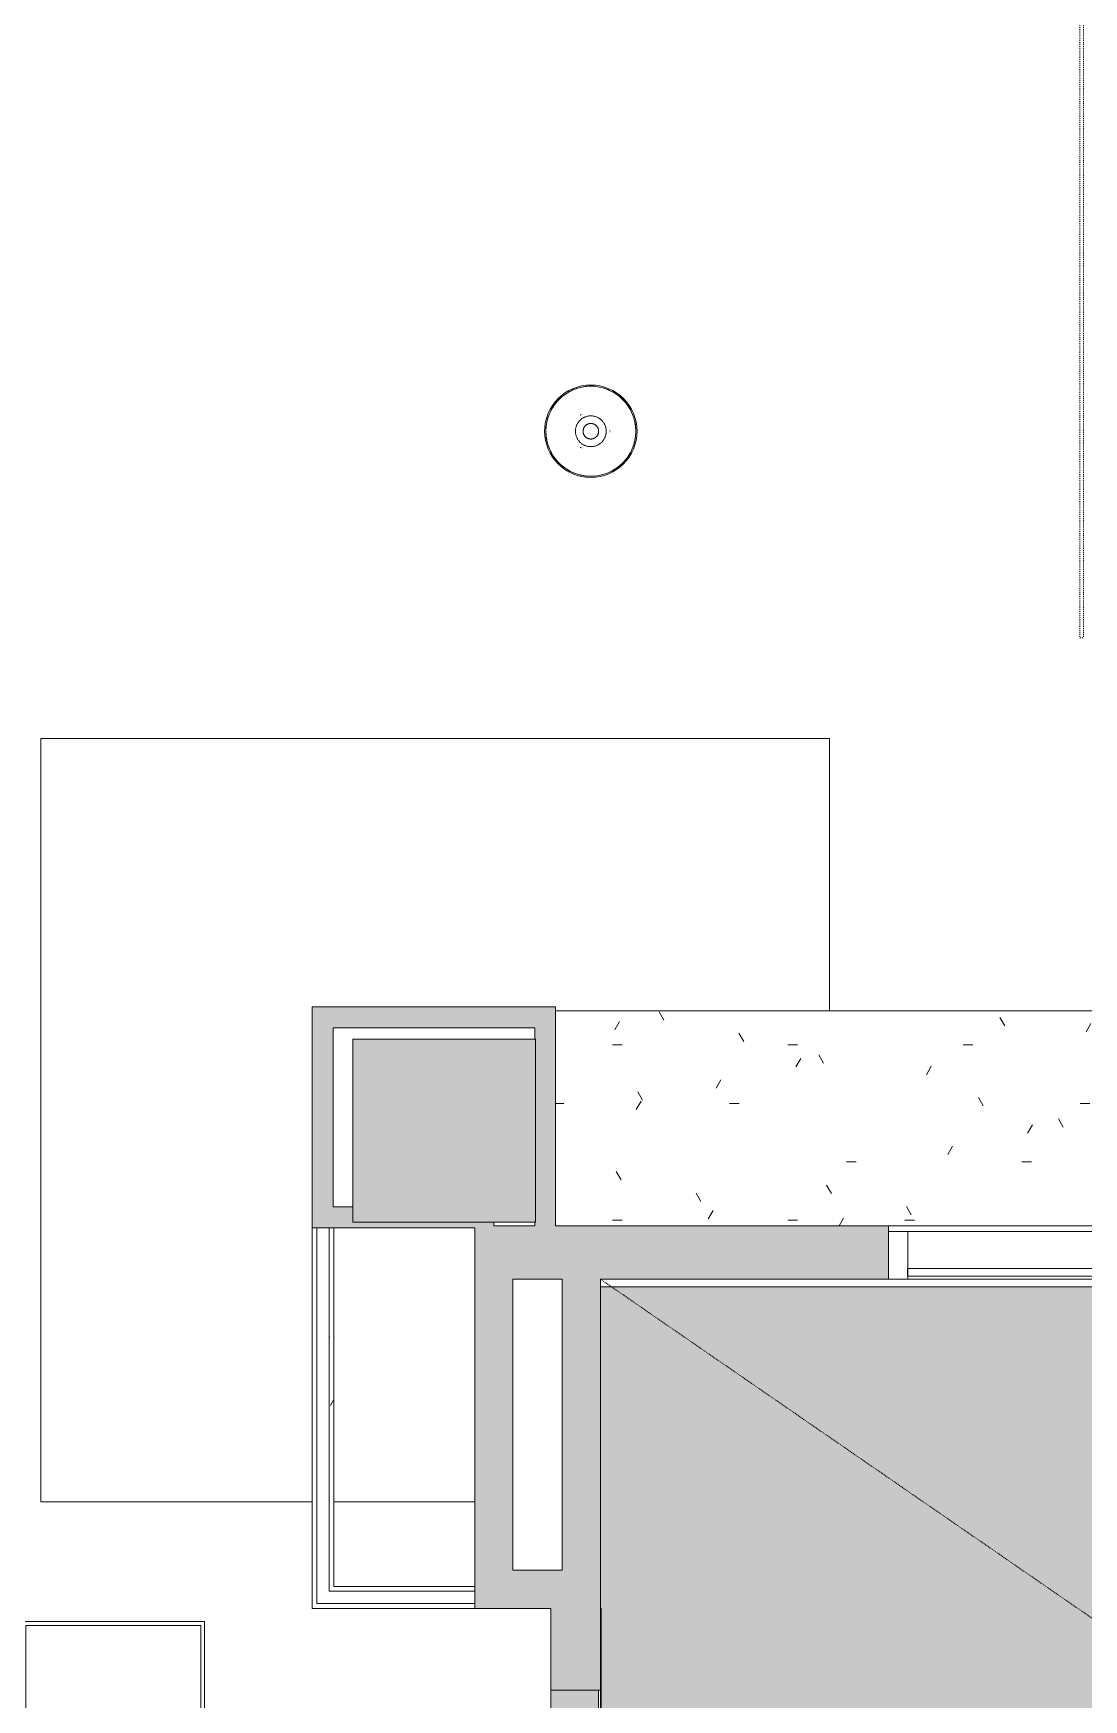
# Model space of a CAD drawing. Header units: inches. Extents: x 45807 to 46964, y -37659 to -36666.
# Drawn here: x 46495.4 to 46633.4, y -37103.6 to -36884.7 of the extents above; entities that cross this region are included whole.
import ezdxf

# ---------------------------------------------------------------- set-up
doc = ezdxf.new("R2010")
doc.units = ezdxf.units.IN
doc.header["$MEASUREMENT"] = 0
doc.linetypes.add('Dash', pattern=[0.25, 0.125, -0.125])
doc.linetypes.add('Hidden 1_8_', pattern=[0.1875, 0.125, -0.0625])
for name, color, linetype, lineweight in [('A-CLNG', 13, 'Continuous', 13), ('A-CLNG-PATT', 13, 'Continuous', 13), ('A-DETL-GENF', 92, 'Continuous', 9), ('A-DETL-HDLN', 90, 'Hidden 1_8_', 9), ('A-DETL-THIN', 151, 'Continuous', 9), ('A-DOOR', 31, 'Continuous', 13), ('A-DOOR-FRAM', 31, 'Continuous', 20), ('A-DOOR-HDLN', 31, 'Dash', 13), ('A-GENM', 13, 'Continuous', 9), ('A-GLAZ-CURT', 52, 'Continuous', 13), ('A-GLAZ-CWMG', 51, 'Continuous', 13), ('A-WALL', 113, 'Continuous', 13), ('A-WALL-PATT', 111, 'Continuous', 13), ('E-LITE-EQPM', 33, 'Continuous', 13), ('I-WALL', 2, 'Continuous', 13), ('S-COLS', 52, 'Continuous', 13)]:
    doc.layers.add(name, color=color, linetype=linetype, lineweight=lineweight)
pattern_1 = [(0, (0, 0), (30.72, 7.68), [1.267, -21.773, 1.267, -21.773, -122.88]), (0, (0, 0), (30.72, 7.68), [-46.08, 1.267, -44.813, 1.267, -21.773, -53.76]), (0, (0, 0), (30.72, 7.68), [-115.2, 1.267, -14.093, 1.267, -37.133]), (120, (11.52, 3.84), (-22.0110751, 22.7643004), [1.267, -21.773, 1.267, -21.773, -122.88]), (120, (11.52, 3.84), (-22.0110751, 22.7643004), [-46.08, 1.267, -44.813, 1.267, -21.773, -53.76]), (120, (11.52, 3.84), (-22.0110751, 22.7643004), [-115.2, 1.267, -14.093, 1.267, -37.133]), (240, (15.36, 19.2), (-8.7089249, -30.4443004), [1.267, -21.773, 1.267, -21.773, -122.88]), (240, (15.36, 19.2), (-8.7089249, -30.4443004), [-46.08, 1.267, -44.813, 1.267, -21.773, -53.76]), (240, (15.36, 19.2), (-8.7089249, -30.4443004), [-115.2, 1.267, -14.093, 1.267, -37.133])]

# ---------------------------------------------------------------- blocks, each defined once
blk = doc.blocks.new('Concrete-Rectangular-Column - 24 x 24-4718055-FIRST FLOOR RCP')
at = {"layer": 'S-COLS', "lineweight": 9}
blk.add_hatch(color=7, dxfattribs=at).paths.add_polyline_path([(11.88, -12), (12, -12), (12, 12), (-12, 12), (-12, -12), (-11.3, -12)], flags=0)
at = {"layer": 'S-COLS', "color": 8, "lineweight": 20}
for p, q in [((-12, 12), (12, 12)), ((-12, -12), (-12, 12)), ((12, 12), (12, -12)), ((12, -12), (-12, -12))]:
    blk.add_line(p, q, dxfattribs=at)
blk = doc.blocks.new('Rectangular Mullion - 2_5_ x 5_ rectangular 2-4793468-FIRST FLOOR RCP')
at = {"layer": 'A-GLAZ-CWMG', "lineweight": 9}
blk.add_hatch(color=7, dxfattribs=at).paths.add_polyline_path([(-2.5, -4.12), (-2.5, 2.13), (0, 2.13), (0, -4.12)], flags=0)
at = {"layer": 'A-GLAZ-CWMG', "color": 8, "lineweight": 20}
for p, q in [((0, 2.13), (-2.5, 2.13)), ((-2.5, 2.13), (-2.5, -4.12)), ((0, -4.12), (0, 2.13)), ((-2.5, -4.12), (0, -4.12))]:
    blk.add_line(p, q, dxfattribs=at)
blk = doc.blocks.new('Rectangular Mullion - 2_5_ x 5_ rectangular 2-V1-FIRST FLOOR RCP')
at = {"layer": 'A-GLAZ-CWMG', "lineweight": 20}
for p, q in [((-2.5, 2.125), (0, 2.125)), ((-2.5, -4.125), (-2.5, 2.125)), ((0, 2.125), (0, -4.125)), ((0, -4.125), (-2.5, -4.125))]:
    blk.add_line(p, q, dxfattribs=at)
blk = doc.blocks.new('System Panel - Glazed-4795512-FIRST FLOOR RCP')
at = {"layer": 'A-GLAZ-CURT'}
for p, q in [((-28.125, -1.75), (-28.125, -0.75)), ((-28.125, -0.75), (28.125, -0.75)), ((28.125, -1.75), (-28.125, -1.75)), ((28.125, -0.75), (28.125, -1.75))]:
    blk.add_line(p, q, dxfattribs=at)
blk = doc.blocks.new('Rectangular Mullion - 2_5_ x 5_ rectangular 2-4795508-FIRST FLOOR RCP')
at = {"layer": 'A-GLAZ-CWMG', "lineweight": 9}
for p, q in [((46610.31, -37042.1), (46666.56, -37042.1)), ((46610.31, -37048.35), (46666.56, -37048.35))]:
    blk.add_line(p, q, dxfattribs=at)
blk = doc.blocks.new('Door-Garage-Embossed_Panel - 192__ x 84__-5243523-FIRST FLOOR RCP')
at = {"layer": 'A-DOOR-FRAM'}
for p, q in [((-60, 2.1875), (-61, 2.1875)), ((-61, 2.1875), (-61, -2.4375)), ((-60, -2.4375), (-60, 2.1875)), ((60, 2.1875), (60, -2.4375)), ((61, 2.1875), (60, 2.1875)), ((61, -2.4375), (61, 2.1875)), ((-61, -2.4375), (-60, -2.4375)), ((60, -2.4375), (61, -2.4375))]:
    blk.add_line(p, q, dxfattribs=at)
at = {"layer": 'A-DOOR-HDLN'}
for p, q in [((-60.5, -2.4375), (-60.5, -99.9375)), ((-60, -3.9375), (-60, -99.9375)), ((60, -3.9375), (60, -99.9375)), ((60.5, -2.4375), (60.5, -99.9375)), ((-60.5, -99.9375), (-60, -99.9375)), ((60.5, -99.9375), (60, -99.9375))]:
    blk.add_line(p, q, dxfattribs=at)
blk = doc.blocks.new('HighTower_Caravaggio_Medium - P2-V13-FIRST FLOOR RCP')
at = {"layer": 'E-LITE-EQPM', "lineweight": 9}
for p, q in [((-0.28, 1.83), (-0.23, 1.75)), ((-0.23, -1.74), (-0.27, -1.82))]:
    blk.add_line(p, q, dxfattribs=at)
at = {"layer": 'E-LITE-EQPM', "lineweight": 9, "flags": 128}
for points in [[(-5.24, 0), (-5.23, 0.24), (-5.22, 0.47), (-5.2, 0.71), (-5.16, 0.94), (-5.12, 1.17), (-5.07, 1.41), (-5.01, 1.63), (-4.94, 1.86), (-4.86, 2.08), (-4.77, 2.3), (-4.68, 2.52), (-4.57, 2.73), (-4.46, 2.94), (-4.34, 3.14), (-4.21, 3.34), (-4.07, 3.53), (-3.92, 3.72), (-3.77, 3.9), (-3.61, 4.07), (-3.45, 4.24), (-3.27, 4.4), (-3.09, 4.56), (-2.91, 4.7), (-2.72, 4.84), (-2.52, 4.97), (-2.32, 5.1), (-2.11, 5.21), (-1.9, 5.32), (-1.69, 5.42), (-1.47, 5.51), (-1.25, 5.59), (-1.02, 5.66), (-0.79, 5.73), (-0.56, 5.78), (-0.33, 5.82), (-0.1, 5.86), (0.14, 5.89), (0.37, 5.9), (0.61, 5.91), (0.84, 5.91), (1.08, 5.9), (1.32, 5.88), (1.55, 5.85), (1.78, 5.81), (2.02, 5.76), (2.24, 5.7), (2.47, 5.63), (2.69, 5.55), (2.92, 5.47), (3.13, 5.37), (3.35, 5.27), (3.55, 5.16), (3.76, 5.04), (3.96, 4.91), (4.15, 4.78), (4.34, 4.64), (4.52, 4.49), (4.7, 4.33), (4.87, 4.16), (5.03, 3.99), (5.19, 3.82), (5.34, 3.63), (5.48, 3.44), (5.61, 3.25), (5.74, 3.05), (5.86, 2.84), (5.96, 2.63), (6.07, 2.42), (6.16, 2.2), (6.24, 1.98), (6.32, 1.76), (6.38, 1.53), (6.44, 1.3), (6.49, 1.07), (6.52, 0.83), (6.55, 0.6), (6.57, 0.36), (6.58, 0.13), (6.58, 0)], [(-0.5, 2.21), (-0.5, 2.22), (-0.5, 2.22), (-0.5, 2.22), (-0.51, 2.22), (-0.51, 2.23), (-0.51, 2.23), (-0.51, 2.23), (-0.52, 2.24), (-0.52, 2.24), (-0.52, 2.24), (-0.52, 2.24)], [(-0.5, 2.21), (-0.5, 2.21), (-0.5, 2.21), (-0.5, 2.21), (-0.49, 2.21), (-0.49, 2.21), (-0.49, 2.21)], [(-0.49, 2.19), (-0.49, 2.2), (-0.49, 2.21), (-0.5, 2.21), (-0.5, 2.21)], [(-1.35, 0), (-1.35, 0.08), (-1.34, 0.16), (-1.34, 0.24), (-1.33, 0.32), (-1.31, 0.4), (-1.29, 0.48), (-1.27, 0.56), (-1.25, 0.64), (-1.22, 0.71), (-1.19, 0.79), (-1.16, 0.86), (-1.12, 0.93), (-1.08, 1.01), (-1.04, 1.07), (-1, 1.14), (-0.95, 1.21), (-0.9, 1.27), (-0.85, 1.33), (-0.79, 1.39), (-0.74, 1.45), (-0.68, 1.51), (-0.62, 1.56), (-0.55, 1.61), (-0.49, 1.66), (-0.42, 1.7), (-0.35, 1.75), (-0.28, 1.78), (-0.21, 1.82), (-0.14, 1.86), (-0.06, 1.89), (0.02, 1.91), (0.09, 1.94), (0.17, 1.96), (0.25, 1.98), (0.33, 1.99), (0.41, 2.01), (0.49, 2.02), (0.57, 2.02), (0.65, 2.02), (0.73, 2.02), (0.81, 2.02), (0.89, 2.01), (0.97, 2), (1.05, 1.99), (1.13, 1.97), (1.21, 1.95), (1.29, 1.93), (1.36, 1.9), (1.44, 1.87), (1.51, 1.84), (1.59, 1.8), (1.66, 1.77), (1.73, 1.73), (1.8, 1.68), (1.86, 1.64), (1.93, 1.59), (1.99, 1.54), (2.05, 1.48), (2.11, 1.43), (2.16, 1.37), (2.22, 1.31), (2.27, 1.24), (2.32, 1.18), (2.36, 1.11), (2.41, 1.04), (2.45, 0.97), (2.48, 0.9), (2.52, 0.83), (2.55, 0.75), (2.58, 0.68), (2.6, 0.6), (2.63, 0.52), (2.65, 0.44), (2.66, 0.37), (2.68, 0.29), (2.69, 0.21), (2.69, 0.12), (2.7, 0.04), (2.7, 0)], [(-0.67, 2.16), (-0.67, 2.15), (-0.67, 2.15), (-0.67, 2.15), (-0.67, 2.14), (-0.67, 2.14), (-0.67, 2.14), (-0.67, 2.13), (-0.66, 2.13), (-0.66, 2.13), (-0.66, 2.12), (-0.66, 2.12), (-0.66, 2.12)], [(-0.66, 2.11), (-0.66, 2.12), (-0.66, 2.12), (-0.66, 2.12), (-0.66, 2.12), (-0.66, 2.12)], [(-0.66, 2.12), (-0.66, 2.12), (-0.66, 2.11), (-0.65, 2.11), (-0.65, 2.1)], [(-0.35, 0), (-0.35, 0.04), (-0.35, 0.08), (-0.34, 0.12), (-0.34, 0.16), (-0.33, 0.2), (-0.32, 0.24), (-0.31, 0.28), (-0.3, 0.32), (-0.29, 0.36), (-0.27, 0.4), (-0.25, 0.44), (-0.24, 0.47), (-0.22, 0.51), (-0.19, 0.54), (-0.17, 0.58), (-0.15, 0.61), (-0.12, 0.64), (-0.1, 0.67), (-0.07, 0.71), (-0.04, 0.73), (-0.01, 0.76), (0.02, 0.79), (0.05, 0.81), (0.09, 0.84), (0.12, 0.86), (0.15, 0.88), (0.19, 0.9), (0.23, 0.92), (0.26, 0.94), (0.3, 0.95), (0.34, 0.97), (0.38, 0.98), (0.42, 0.99), (0.46, 1), (0.5, 1.01), (0.54, 1.01), (0.58, 1.02), (0.62, 1.02), (0.66, 1.02), (0.7, 1.02), (0.74, 1.02), (0.78, 1.02), (0.82, 1.01), (0.86, 1.01), (0.9, 1), (0.94, 0.99), (0.98, 0.97), (1.02, 0.96), (1.06, 0.95), (1.1, 0.93), (1.14, 0.91), (1.17, 0.89), (1.21, 0.87), (1.24, 0.85), (1.27, 0.83), (1.31, 0.8), (1.34, 0.78), (1.37, 0.75), (1.4, 0.72), (1.43, 0.69), (1.45, 0.66), (1.48, 0.63), (1.5, 0.6), (1.53, 0.56), (1.55, 0.53), (1.57, 0.49), (1.59, 0.46), (1.61, 0.42), (1.62, 0.38), (1.64, 0.34), (1.65, 0.3), (1.66, 0.26), (1.67, 0.22), (1.68, 0.18), (1.69, 0.14), (1.69, 0.1), (1.69, 0.06), (1.7, 0.02), (1.7, 0)], [(3.17, 0.09), (3.17, 0.09), (3.17, 0.09), (3.16, 0.09), (3.15, 0.09)], [(3.16, 0.09), (3.17, 0.09), (3.17, 0.09), (3.17, 0.09), (3.17, 0.09), (3.17, 0.09), (3.17, 0.09)], [(3.22, 0.08), (3.21, 0.08), (3.21, 0.09), (3.21, 0.09), (3.2, 0.09), (3.2, 0.09), (3.2, 0.09), (3.19, 0.09), (3.19, 0.09), (3.18, 0.09), (3.18, 0.09), (3.18, 0.09), (3.17, 0.09), (3.17, 0.09)], [(6.58, 0), (6.58, -0.24), (6.56, -0.47), (6.54, -0.71), (6.51, -0.94), (6.47, -1.17), (6.41, -1.41), (6.35, -1.63), (6.28, -1.86), (6.2, -2.08), (6.12, -2.3), (6.02, -2.52), (5.92, -2.73), (5.8, -2.94), (5.68, -3.14), (5.55, -3.34), (5.41, -3.53), (5.27, -3.72), (5.12, -3.9), (4.96, -4.07), (4.79, -4.24), (4.62, -4.4), (4.44, -4.56), (4.25, -4.7), (4.06, -4.84), (3.87, -4.97), (3.66, -5.1), (3.46, -5.21), (3.25, -5.32), (3.03, -5.42), (2.81, -5.51), (2.59, -5.59), (2.37, -5.66), (2.14, -5.73), (1.91, -5.78), (1.68, -5.82), (1.44, -5.86), (1.21, -5.89), (0.97, -5.9), (0.74, -5.91), (0.5, -5.91), (0.26, -5.9), (0.03, -5.88), (-0.21, -5.85), (-0.44, -5.81), (-0.67, -5.76), (-0.9, -5.7), (-1.13, -5.63), (-1.35, -5.55), (-1.57, -5.47), (-1.79, -5.37), (-2, -5.27), (-2.21, -5.16), (-2.41, -5.04), (-2.61, -4.91), (-2.81, -4.78), (-2.99, -4.64), (-3.18, -4.49), (-3.35, -4.33), (-3.52, -4.16), (-3.69, -3.99), (-3.84, -3.82), (-3.99, -3.63), (-4.13, -3.44), (-4.27, -3.25), (-4.39, -3.05), (-4.51, -2.84), (-4.62, -2.63), (-4.72, -2.42), (-4.81, -2.2), (-4.9, -1.98), (-4.97, -1.76), (-5.04, -1.53), (-5.09, -1.3), (-5.14, -1.07), (-5.18, -0.83), (-5.21, -0.6), (-5.23, -0.36), (-5.24, -0.13), (-5.24, 0)], [(2.7, 0), (2.69, -0.08), (2.69, -0.16), (2.68, -0.24), (2.67, -0.32), (2.66, -0.4), (2.64, -0.48), (2.62, -0.56), (2.59, -0.64), (2.57, -0.71), (2.54, -0.79), (2.5, -0.86), (2.47, -0.93), (2.43, -1.01), (2.39, -1.07), (2.34, -1.14), (2.3, -1.21), (2.25, -1.27), (2.19, -1.33), (2.14, -1.39), (2.08, -1.45), (2.02, -1.51), (1.96, -1.56), (1.9, -1.61), (1.83, -1.66), (1.77, -1.7), (1.7, -1.75), (1.63, -1.78), (1.55, -1.82), (1.48, -1.86), (1.41, -1.89), (1.33, -1.91), (1.25, -1.94), (1.17, -1.96), (1.1, -1.98), (1.02, -1.99), (0.94, -2.01), (0.86, -2.02), (0.77, -2.02), (0.69, -2.02), (0.61, -2.02), (0.53, -2.02), (0.45, -2.01), (0.37, -2), (0.29, -1.99), (0.21, -1.97), (0.13, -1.95), (0.06, -1.93), (-0.02, -1.9), (-0.1, -1.87), (-0.17, -1.84), (-0.24, -1.8), (-0.31, -1.77), (-0.38, -1.73), (-0.45, -1.68), (-0.52, -1.64), (-0.58, -1.59), (-0.65, -1.54), (-0.71, -1.48), (-0.76, -1.43), (-0.82, -1.37), (-0.87, -1.31), (-0.92, -1.24), (-0.97, -1.18), (-1.02, -1.11), (-1.06, -1.04), (-1.1, -0.97), (-1.14, -0.9), (-1.17, -0.83), (-1.21, -0.75), (-1.23, -0.68), (-1.26, -0.6), (-1.28, -0.52), (-1.3, -0.44), (-1.32, -0.37), (-1.33, -0.29), (-1.34, -0.21), (-1.35, -0.12), (-1.35, -0.04), (-1.35, 0)], [(-0.66, -2.12), (-0.66, -2.12), (-0.66, -2.12), (-0.66, -2.13), (-0.67, -2.13), (-0.67, -2.14), (-0.67, -2.14), (-0.67, -2.14), (-0.67, -2.15), (-0.67, -2.15), (-0.67, -2.15), (-0.67, -2.16)], [(-0.65, -2.1), (-0.65, -2.11), (-0.66, -2.11), (-0.66, -2.12), (-0.66, -2.12)], [(-0.66, -2.12), (-0.66, -2.12), (-0.66, -2.12), (-0.66, -2.12), (-0.66, -2.12), (-0.66, -2.11), (-0.66, -2.11)], [(1.7, 0), (1.69, -0.04), (1.69, -0.08), (1.69, -0.12), (1.68, -0.16), (1.68, -0.2), (1.67, -0.24), (1.66, -0.28), (1.64, -0.32), (1.63, -0.36), (1.61, -0.4), (1.6, -0.44), (1.58, -0.47), (1.56, -0.51), (1.54, -0.54), (1.52, -0.58), (1.49, -0.61), (1.47, -0.64), (1.44, -0.67), (1.41, -0.71), (1.39, -0.73), (1.36, -0.76), (1.32, -0.79), (1.29, -0.81), (1.26, -0.84), (1.23, -0.86), (1.19, -0.88), (1.15, -0.9), (1.12, -0.92), (1.08, -0.94), (1.04, -0.95), (1, -0.97), (0.97, -0.98), (0.93, -0.99), (0.89, -1), (0.85, -1.01), (0.81, -1.01), (0.77, -1.02), (0.72, -1.02), (0.68, -1.02), (0.64, -1.02), (0.6, -1.02), (0.56, -1.02), (0.52, -1.01), (0.48, -1.01), (0.44, -1), (0.4, -0.99), (0.36, -0.97), (0.32, -0.96), (0.28, -0.95), (0.25, -0.93), (0.21, -0.91), (0.17, -0.89), (0.14, -0.87), (0.1, -0.85), (0.07, -0.83), (0.04, -0.8), (0.01, -0.78), (-0.02, -0.75), (-0.05, -0.72), (-0.08, -0.69), (-0.11, -0.66), (-0.14, -0.63), (-0.16, -0.6), (-0.18, -0.56), (-0.2, -0.53), (-0.23, -0.49), (-0.24, -0.46), (-0.26, -0.42), (-0.28, -0.38), (-0.29, -0.34), (-0.3, -0.3), (-0.32, -0.26), (-0.33, -0.22), (-0.33, -0.18), (-0.34, -0.14), (-0.35, -0.1), (-0.35, -0.06), (-0.35, -0.02), (-0.35, 0)], [(3.15, -0.09), (3.16, -0.09), (3.17, -0.09), (3.17, -0.09), (3.17, -0.09)], [(3.17, -0.09), (3.18, -0.09), (3.18, -0.09), (3.18, -0.09), (3.19, -0.09), (3.19, -0.09), (3.19, -0.09), (3.2, -0.09), (3.2, -0.09), (3.21, -0.09), (3.21, -0.09), (3.21, -0.08), (3.22, -0.08)], [(3.17, -0.09), (3.17, -0.09), (3.17, -0.09), (3.17, -0.09), (3.17, -0.09), (3.17, -0.09), (3.17, -0.09)], [(-0.53, -2.24), (-0.52, -2.24), (-0.52, -2.24), (-0.52, -2.24), (-0.51, -2.23), (-0.51, -2.23), (-0.51, -2.23), (-0.51, -2.23), (-0.5, -2.22), (-0.5, -2.22), (-0.5, -2.22), (-0.5, -2.21), (-0.5, -2.21)], [(-0.5, -2.21), (-0.5, -2.21), (-0.49, -2.21), (-0.49, -2.2), (-0.49, -2.2)], [(-0.49, -2.21), (-0.49, -2.21), (-0.5, -2.21), (-0.5, -2.21), (-0.5, -2.21), (-0.5, -2.21)]]:
    blk.add_lwpolyline(points, dxfattribs=at)
at = {"layer": 'E-LITE-EQPM', "lineweight": 9}
for radius, start, end in [(6.07, 0, 180), (5.91, 360, 180), (6.07, 180, 0), (5.91, 180, 360)]:
    blk.add_arc((0.67, 0), radius, start, end, dxfattribs=at)
blk = doc.blocks.new('ceiling grid2 - ceiling grid-5485541-FIRST FLOOR RCP')
at = {"layer": 'A-GENM'}
for p, q in [((46493.93, -37117.35), (46493.93, -37093.35)), ((46493.93, -37093.35), (46517.93, -37093.35)), ((46517.43, -37093.85), (46494.43, -37093.85)), ((46494.43, -37093.85), (46494.43, -37116.85)), ((46517.43, -37116.85), (46517.43, -37093.85)), ((46517.93, -37093.35), (46517.93, -37117.35)), ((46517.93, -37117.35), (46493.93, -37117.35)), ((46494.43, -37116.85), (46517.43, -37116.85))]:
    blk.add_line(p, q, dxfattribs=at)

msp = doc.modelspace()

# ---------------------------------------------------------------- hatches: boundary and pattern name
at = {"layer": 'A-CLNG-PATT'}
h = msp.add_hatch(dxfattribs=at)
h.set_pattern_fill('FP_3', color=256, style=0, pattern_type=2)
h.set_pattern_definition(pattern_1)
h.paths.add_polyline_path([(46794.81, -37041.35), (46834.31, -37041.35), (46834.31, -37013.1), (46564.06, -37013.1), (46564.06, -37041.35), (46645.12, -37041.35)], flags=0)
at = {"layer": 'A-DETL-GENF'}
h = msp.add_hatch(color=9, dxfattribs=at)
h.paths.add_polyline_path([(46964.31, -37658.85), (46964.31, -37625.97), (46910.18, -37625.97), (46910.18, -37626.35), (46907.68, -37626.35), (46907.68, -37625.97), (46860.93, -37625.97), (46860.93, -37626.35), (46858.43, -37626.35), (46858.43, -37634.37), (46840.43, -37634.37), (46840.43, -37626.35), (46837.93, -37626.35), (46837.93, -37625.97), (46790.27, -37625.97), (46790.27, -37626.35), (46787.77, -37626.35), (46787.77, -37625.97), (46730.23, -37625.97), (46730.23, -37626.35), (46727.73, -37626.35), (46727.73, -37625.97), (46670.18, -37625.97), (46670.18, -37626.35), (46667.68, -37626.35), (46667.68, -37625.97), (46620.93, -37625.97), (46620.93, -37626.35), (46618.43, -37626.35), (46618.43, -37634.36), (46599.43, -37634.36), (46599.43, -37646.85), (46574.43, -37646.85), (46574.43, -37658.85), (46910.18, -37658.85)], flags=0)
h.paths.add_polyline_path([(46578.08, -37641.85), (46594.43, -37641.85), (46594.43, -37629.36), (46613.43, -37629.36), (46613.43, -37604.37), (46569.93, -37604.37), (46569.93, -37611.1), (46574.43, -37611.1), (46574.43, -37641.85)], flags=0)
h.paths.add_polyline_path([(46845.43, -37629.37), (46853.43, -37629.37), (46853.43, -37604.37), (46845.43, -37604.37), (46845.43, -37621.37)], flags=0)
h.paths.add_polyline_path([(46790.27, -37624.97), (46837.93, -37624.97), (46837.93, -37620.1), (46840.43, -37620.1), (46840.43, -37599.37), (46858.43, -37599.37), (46858.43, -37620.1), (46860.93, -37620.1), (46860.93, -37624.97), (46907.68, -37624.97), (46907.68, -37620.1), (46910.18, -37620.1), (46910.18, -37624.97), (46964.31, -37624.97), (46964.31, -37047.97), (46910.18, -37047.97), (46910.18, -37048.35), (46907.68, -37048.35), (46907.68, -37047.97), (46862.06, -37047.97), (46862.06, -37049.35), (46569.93, -37049.35), (46569.93, -37599.37), (46618.43, -37599.37), (46618.43, -37620.1), (46620.93, -37620.1), (46620.93, -37624.97), (46667.68, -37624.97), (46667.68, -37620.1), (46670.18, -37620.1), (46670.18, -37624.97), (46727.73, -37624.97), (46727.73, -37620.1), (46730.23, -37620.1), (46730.23, -37624.97), (46787.77, -37624.97), (46787.77, -37620.1), (46790.27, -37620.1)], flags=0)
h.paths.add_polyline_path([(46864.81, -37046.97), (46907.68, -37046.97), (46907.68, -37042.1), (46910.18, -37042.1), (46910.18, -37046.97), (46964.31, -37046.97), (46964.31, -36665.8), (46902.93, -36665.8), (46902.93, -36699.6), (46887.93, -36699.6), (46887.93, -36667.85), (46793.43, -36667.85), (46793.43, -36780.97), (46887.93, -36780.97), (46887.93, -36748.1), (46902.93, -36748.1), (46902.93, -36801.97), (46752.18, -36801.97), (46752.18, -36778.85), (46769.43, -36778.85), (46769.43, -36768.85), (46788.81, -36768.85), (46788.81, -36686.85), (46694.93, -36686.85), (46694.93, -36778.85), (46712.18, -36778.85), (46712.18, -36801.97), (46406.56, -36801.97), (46406.56, -36775.35), (46411.56, -36775.35), (46411.56, -36778.85), (46633.43, -36778.85), (46633.43, -36686.85), (46411.56, -36686.85), (46411.56, -36735.35), (46406.56, -36735.35), (46406.56, -36686.85), (46402.68, -36686.85), (46402.68, -36683.35), (46406.43, -36683.35), (46406.43, -36665.8), (46018.06, -36665.8), (46018.06, -36715.47), (46342.06, -36715.47), (46342.06, -36683.35), (46362.68, -36683.35), (46362.68, -36686.85), (46346.68, -36686.85), (46346.68, -36819.6), (46346.43, -36819.6), (46346.43, -36859.6), (46346.68, -36859.6), (46346.68, -36861.97), (46862.06, -36861.97), (46862.06, -36863.1), (46902.93, -36863.1), (46902.93, -36864.6), (46933.43, -36864.6), (46933.43, -36865.1), (46902.93, -36865.1), (46902.93, -36866.6), (46862.06, -36866.6), (46862.06, -37013.1), (46862.93, -37013.1), (46862.93, -37042.35), (46862.06, -37042.35), (46862.06, -37046.97)], flags=0)
h.paths.add_polyline_path([(45986.8, -36911.1), (46010.06, -36911.1), (46010.06, -36794.1), (46000.68, -36794.1), (46000.68, -36786.1), (46010.06, -36786.1), (46010.06, -36665.8), (45818.81, -36665.8), (45818.81, -36774.1), (45844.18, -36774.1), (45844.18, -36786.1), (45960.68, -36786.1), (45960.68, -36794.1), (45844.18, -36794.1), (45844.18, -36803.6), (45818.81, -36803.6), (45818.81, -36911.1), (45966.85, -36911.1)], flags=0)
h.paths.add_polyline_path([(46793.43, -36798.47), (46887.93, -36798.47), (46887.93, -36785.6), (46793.43, -36785.6), (46793.43, -36792.85), (46769.43, -36792.85), (46769.43, -36783.85), (46755.68, -36783.85), (46755.68, -36798.47), (46788.81, -36798.47)], flags=0)
h.paths.add_polyline_path([(46708.68, -36798.47), (46708.68, -36783.85), (46410.06, -36783.85), (46410.06, -36798.47), (46698.45, -36798.47)], flags=0)
h.paths.add_polyline_path([(46636.93, -36778.85), (46663.43, -36778.85), (46663.43, -36686.85), (46636.93, -36686.85), (46636.93, -36775.92)], flags=0)
h.paths.add_polyline_path([(46666.93, -36778.85), (46691.43, -36778.85), (46691.43, -36686.85), (46666.93, -36686.85), (46666.93, -36771.75)], flags=0)
h.paths.add_polyline_path([(46724.92, -36681.85), (46788.81, -36681.85), (46788.81, -36674.85), (46454.75, -36674.85), (46454.75, -36665.8), (46413.43, -36665.8), (46413.43, -36681.85), (46694.93, -36681.85)], flags=0)
h.paths.add_polyline_path([(46581.08, -36671.35), (46581.08, -36665.8), (46459.37, -36665.8), (46459.37, -36671.35), (46513.58, -36671.35), (46513.58, -36666.85), (46515.08, -36666.85), (46515.08, -36671.35)], flags=0)
h.paths.add_polyline_path([(46612.5, -36671.35), (46678.5, -36671.35), (46678.5, -36666.85), (46680, -36666.85), (46680, -36671.35), (46733.84, -36671.35), (46733.84, -36669.07), (46738.46, -36669.07), (46738.46, -36671.35), (46788.81, -36671.35), (46788.81, -36665.8), (46612.5, -36665.8), (46612.5, -36669.25)], flags=0)
h.paths.add_polyline_path([(46608.5, -36671.35), (46608.5, -36665.8), (46585.08, -36665.8), (46585.08, -36671.35)], flags=0)
at = {"layer": 'A-WALL-PATT', "lineweight": 9}
for points in [[(46561.31, -37015.35), (46564.06, -37015.35), (46564.06, -37012.6), (46532.06, -37012.6), (46532.06, -37015.35), (46545.38, -37015.35)], [(46534.81, -37041.6), (46534.81, -37015.35), (46532.06, -37015.35), (46532.06, -37041.6), (46534.31, -37041.6)], [(46561.31, -37041.35), (46564.06, -37041.35), (46564.06, -37015.35), (46561.31, -37015.35), (46561.31, -37016.85), (46561.43, -37016.85), (46561.43, -37040.85), (46561.31, -37040.85)], [(46534.93, -37041.6), (46555.93, -37041.6), (46555.93, -37040.85), (46537.43, -37040.85), (46537.43, -37038.85), (46534.81, -37038.85), (46534.81, -37041.6)], [(46558.43, -37091.6), (46558.43, -37048.35), (46555.93, -37048.35), (46555.93, -37041.6), (46553.43, -37041.6), (46553.43, -37091.6), (46555.93, -37091.6)], [(46564.93, -37048.35), (46607.81, -37048.35), (46607.81, -37041.35), (46555.93, -37041.35), (46555.93, -37048.35), (46558.43, -37048.35)], [(46569.93, -37086.6), (46569.93, -37048.35), (46564.93, -37048.35), (46564.93, -37086.6), (46565.32, -37086.6)], [(46565.32, -37091.6), (46569.93, -37091.6), (46569.93, -37086.6), (46558.43, -37086.6), (46558.43, -37091.6), (46564.93, -37091.6)], [(46563.43, -37102.35), (46569.93, -37102.35), (46569.93, -37091.6), (46563.43, -37091.6)]]:
    msp.add_hatch(color=7, dxfattribs=at).paths.add_polyline_path(points, flags=0)
h = msp.add_hatch(dxfattribs=at)
h.set_pattern_fill('FP_3', color=256, style=0, pattern_type=2)
h.set_pattern_definition(pattern_1)
h.paths.add_polyline_path([(46534.93, -37089.35), (46534.93, -37041.6), (46534.31, -37041.6), (46534.31, -37089.35), (46534.81, -37089.35)], flags=0)

# ---------------------------------------------------------------- linework, layer by layer
at = {"layer": 'A-CLNG'}
for p, q in [((46496.43, -37077.6), (46496.43, -36977.35)), ((46496.43, -36977.35), (46600.06, -36977.35)), ((46600.06, -36977.35), (46600.06, -37013.1)), ((46564.06, -37013.1), (46834.31, -37013.1)), ((46532.06, -37077.6), (46496.43, -37077.6)), ((46553.43, -37077.6), (46534.93, -37077.6)), ((46570.06, -37091.6), (46569.93, -37091.6)), ((46570.06, -37374.25), (46570.06, -37091.6))]:
    msp.add_line(p, q, dxfattribs=at)
at = {"layer": 'A-DETL-HDLN'}
msp.add_line((46569.93, -37048.35), (46964.31, -37320.32), dxfattribs=at)
at = {"layer": 'A-DETL-THIN'}
for p, q in [((46862.06, -37049.35), (46569.93, -37049.35)), ((46569.93, -37102.35), (46569.93, -37186))]:
    msp.add_line(p, q, dxfattribs=at)
at = {"layer": 'A-WALL', "color": 55}
msp.add_line((46534.81, -37041.6), (46532.06, -37041.6), dxfattribs=at)
at = {"layer": 'A-WALL'}
for p, q in [((46532.68, -37041.6), (46532.68, -37090.97)), ((46534.31, -37041.6), (46534.31, -37089.35)), ((46534.31, -37089.35), (46553.43, -37089.35)), ((46532.68, -37090.97), (46553.43, -37090.97))]:
    msp.add_line(p, q, dxfattribs=at)
at = {"layer": 'A-WALL', "color": 8, "lineweight": 20}
for p, q in [((46555.93, -37041.35), (46561.31, -37041.35)), ((46564.06, -37041.35), (46607.81, -37041.35)), ((46607.81, -37041.35), (46607.81, -37048.35)), ((46564.93, -37048.35), (46558.43, -37048.35)), ((46607.81, -37048.35), (46569.93, -37048.35)), ((46563.43, -37102.35), (46563.43, -37091.6)), ((46569.93, -37091.6), (46569.93, -37102.35)), ((46569.93, -37102.35), (46563.43, -37102.35))]:
    msp.add_line(p, q, dxfattribs=at)
at = {"layer": 'A-WALL', "lineweight": 9}
msp.add_line((46834.31, -37041.35), (46607.81, -37041.35), dxfattribs=at)
at = {"layer": 'I-WALL', "color": 8, "lineweight": 20}
for p, q in [((46532.06, -37012.6), (46564.06, -37012.6)), ((46532.06, -37041.6), (46532.06, -37012.6)), ((46564.06, -37012.6), (46564.06, -37041.35)), ((46561.31, -37015.35), (46534.81, -37015.35)), ((46534.81, -37015.35), (46534.81, -37038.85)), ((46561.31, -37016.85), (46561.31, -37015.35)), ((46534.81, -37038.85), (46537.43, -37038.85)), ((46553.43, -37041.6), (46534.81, -37041.6)), ((46553.43, -37091.6), (46553.43, -37041.6)), ((46555.93, -37040.85), (46555.93, -37041.35)), ((46561.31, -37041.35), (46561.31, -37040.85)), ((46558.43, -37048.35), (46558.43, -37086.6)), ((46564.93, -37086.6), (46564.93, -37048.35)), ((46569.93, -37048.35), (46569.93, -37091.6)), ((46558.43, -37086.6), (46564.93, -37086.6)), ((46563.43, -37091.6), (46553.43, -37091.6))]:
    msp.add_line(p, q, dxfattribs=at)
at = {"layer": 'I-WALL'}
for p, q in [((46532.06, -37091.6), (46532.06, -37041.6)), ((46534.93, -37041.6), (46534.93, -37088.72)), ((46534.93, -37088.72), (46553.43, -37088.72)), ((46553.43, -37091.6), (46532.06, -37091.6))]:
    msp.add_line(p, q, dxfattribs=at)

# ---------------------------------------------------------------- block references
at = {"layer": 'A-DOOR'}
msp.add_blockref('Door-Garage-Embossed_Panel - 192__ x 84__-5243523-FIRST FLOOR RCP', (46693.43, -36864.16), dxfattribs=at)
at = {"layer": 'A-GENM'}
msp.add_blockref('ceiling grid2 - ceiling grid-5485541-FIRST FLOOR RCP', (0, 0), dxfattribs=at)
at = {"layer": 'A-GLAZ-CURT', "lineweight": 9}
msp.add_blockref('System Panel - Glazed-4795512-FIRST FLOOR RCP', (46638.43, -37046.22), dxfattribs=at)
at = {"layer": 'A-GLAZ-CWMG', "lineweight": 9, "rotation": 180}
msp.add_blockref('Rectangular Mullion - 2_5_ x 5_ rectangular 2-V1-FIRST FLOOR RCP', (46607.81, -37046.22), dxfattribs=at)
at = {"layer": 'A-GLAZ-CWMG', "lineweight": 9}
msp.add_blockref('Rectangular Mullion - 2_5_ x 5_ rectangular 2-4795508-FIRST FLOOR RCP', (0, 0), dxfattribs=at)
at = {"layer": 'A-GLAZ-CWMG', "lineweight": 9, "extrusion": (0, 0, -1), "rotation": 90}
msp.add_blockref('Rectangular Mullion - 2_5_ x 5_ rectangular 2-4793468-FIRST FLOOR RCP', (-46567.56, -37102.35), dxfattribs=at)
at = {"layer": 'E-LITE-EQPM', "lineweight": 9}
msp.add_blockref('HighTower_Caravaggio_Medium - P2-V13-FIRST FLOOR RCP', (46568.01, -36936.97), dxfattribs=at)
at = {"layer": 'S-COLS', "lineweight": 9}
msp.add_blockref('Concrete-Rectangular-Column - 24 x 24-4718055-FIRST FLOOR RCP', (46549.43, -37028.85), dxfattribs=at)

doc.saveas('drawing.dxf')
